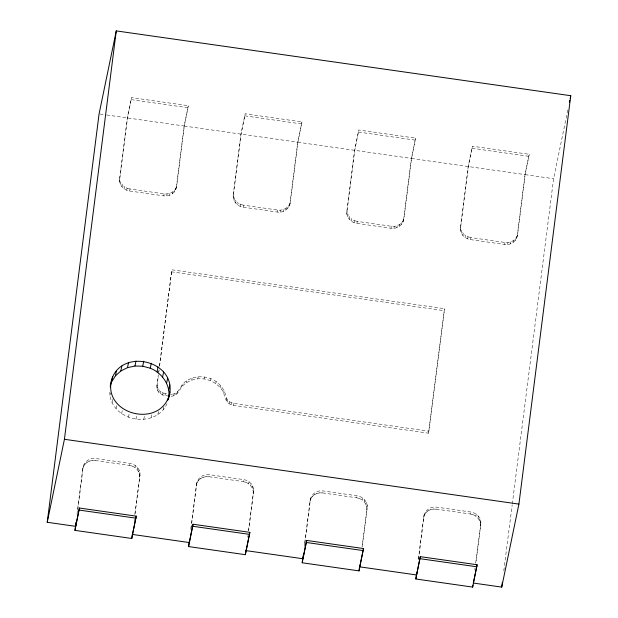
<?xml version="1.0" encoding="UTF-8"?>
<svg xmlns="http://www.w3.org/2000/svg" width="618" height="618" viewBox="0 0 618 618"><rect width="100%" height="100%" fill="white"/><g stroke="black" fill="none" stroke-linecap="round" stroke-linejoin="round"><path stroke-width="0.46" stroke-dasharray="3.09 2.32" d="M77.026 514.106L82.735 469.116C82.936 462.48 89.278 457.374 95.813 458.533L129.896 463.392C135.566 464.141 140.649 469.294 139.969 475.219L134.994 514.377M119.552 179.166L127.331 117.907L131.534 97.605L188.351 105.709L184.303 126.049L176.779 185.261C176.586 191.904 170.244 197.011 163.708 195.852L129.618 190.993C123.198 190.259 117.814 183.592 119.969 177.165L127.486 117.945L131.534 97.605M77.698 510.097L83.152 467.123M134.809 514.547L139.969 475.219M176.369 187.262L184.149 126.002L188.351 105.709M134.145 521.067L134.384 519.159M169.177 396.208L162.634 394.995L158.826 392.299L157.598 390.398L156.902 386.142L158.355 374.709M158.471 373.759L158.957 369.943M159.444 366.134L171.835 269.796L444.535 308.683L428.568 433.203L233.449 405.377C227.069 404.713 224.782 398.023 223.646 392.646C219.807 385.199 212.275 380.263 204.087 378.95C195.952 377.93 187.393 380.534 181.808 386.683C179.313 390.63 176.933 395.999 171.541 396.269L171.951 394.269C179.691 393.705 180.433 383.979 186.659 380.788C193.774 376.277 202.797 375.659 210.638 378.564C219.011 381.839 224.913 389.479 226.551 398.255C227.988 401.036 230.808 402.882 233.867 403.376L428.977 431.202M156.902 386.142L158.401 375.566M158.888 371.758L159.127 369.85M159.614 366.041L171.835 269.796M190.892 528.398L196.362 485.323C196.555 478.68 202.905 473.573 209.44 474.732L243.523 479.591C249.193 480.34 254.276 485.493 253.589 491.426L248.621 530.584M233.179 195.365L240.958 134.106L245.161 113.812L301.978 121.908L297.922 142.248L290.406 201.468C290.213 208.111 283.871 213.218 277.335 212.059L243.245 207.2C236.825 206.466 231.441 199.799 233.596 193.364L241.113 134.152L245.161 113.812M190.954 529.17L196.779 483.322M248.436 530.754L253.589 491.426M289.996 203.469L297.768 142.21L301.978 121.908M247.772 537.274L248.011 535.358M304.28 546.513L304.643 543.639M304.767 542.681L309.989 501.53C310.182 494.887 316.532 489.78 323.067 490.939L357.15 495.798C362.82 496.548 367.903 501.7 367.216 507.625L362.248 546.791M346.806 211.572L354.585 150.313L358.788 130.012L415.597 138.115L411.549 158.455L404.033 217.675C403.84 224.311 397.498 229.417 390.962 228.258L356.872 223.399C350.452 222.665 345.068 215.999 347.223 209.572L354.74 150.352L358.788 130.012M304.829 543.461L310.406 499.529M362.063 546.961L367.216 507.625M403.616 219.668L411.395 158.417L415.597 138.115M428.568 433.203L444.535 308.683M418.394 558.888L423.616 517.73C423.809 511.086 430.159 505.98 436.687 507.139L470.777 512.005C476.447 512.755 481.53 517.907 480.843 523.832L475.875 562.99M460.433 227.772L468.212 166.512L472.415 146.219L529.224 154.315L525.176 174.662L517.66 233.874C517.467 240.518 511.125 245.624 504.589 244.465L470.499 239.606C464.079 238.872 458.687 232.206 460.85 225.771L468.367 166.559L472.415 146.219M418.456 559.669L424.033 515.729M474.84 569.866L475.08 567.95M475.69 563.16L480.843 523.832M517.243 235.875L525.022 174.616L529.224 154.315M503.794 570.839L512.175 504.852M512.299 503.894L553.581 178.71L568.236 107.972M119.606 181.862L119.969 177.165M120.425 184.481L120.842 182.488L120.023 179.861M121.962 186.86L122.379 184.859L120.842 182.488M124.11 188.814L124.527 186.814L122.379 184.859M126.721 190.228L127.138 188.227L124.527 186.814M129.618 190.993L130.035 188.992L164.125 193.851C169.718 194.747 175.999 191.147 176.779 185.261M82.735 469.116L83.878 464.535M83.461 466.528L84.905 464.234L85.323 462.233M84.905 464.234L86.983 462.372L87.401 460.371M86.983 462.372L89.54 461.09L89.958 459.089M89.54 461.09L92.414 460.456L92.824 458.456M92.414 460.456L95.396 460.534L95.813 458.533M166.999 403.693C155.79 428.575 114.145 422.171 109.927 395.551L110.444 393.056M112.067 402.38L112.754 399.043M116.06 408.544L116.748 405.215M163.708 195.852L164.125 193.851M121.646 413.635L122.333 410.306M166.69 195.921L167.107 193.928M169.564 195.296L169.981 193.295M172.121 194.006L172.538 192.013M174.199 192.152L174.608 190.151M128.428 417.305L129.293 413.141M175.643 189.85L176.06 187.849M135.96 419.298L136.995 414.299M95.396 460.534L129.486 465.393L129.896 463.392M139.552 477.22C140.101 472.391 136.771 467.896 132.383 466.157L132.793 464.157M143.724 419.483L144.759 414.485M134.994 467.571L135.404 465.57M137.142 469.525L137.551 467.525M138.679 471.897L139.089 469.896M156.941 388.305L157.312 384.141M151.186 417.845L152.221 412.847M139.498 474.524L139.915 472.523M157.598 390.398L158.015 388.398L157.358 386.304M158.826 392.299L159.243 390.298L158.015 388.398M160.549 393.867L160.958 391.866L159.243 390.298M157.837 414.5L158.872 409.502M162.634 394.995L163.052 392.994L160.958 391.866M164.952 395.605L165.369 393.604L167.903 393.967M163.229 409.672L164.094 405.508M173.812 395.783L174.23 393.782M175.844 394.771L176.261 392.778M177.505 393.318L177.922 391.318M181.808 386.683L182.225 384.682M186.242 382.789L186.659 380.788M191.688 380.101L192.098 378.1M233.233 198.061L233.596 193.364M234.052 200.688L234.469 198.687L233.643 196.06M197.768 378.788L198.185 376.795M235.589 203.059L236.006 201.059L234.469 198.687M237.737 205.021L238.154 203.021L236.006 201.059M204.087 378.95L204.504 376.949M240.348 206.427L240.765 204.427L238.154 203.021M243.245 207.2L243.662 205.199L277.752 210.058C283.345 210.947 289.626 207.354 290.406 201.468M210.22 380.564L210.638 378.564M215.759 383.531L216.176 381.53M196.362 485.323L197.505 480.734M197.088 482.735L198.532 480.433L198.95 478.432M198.532 480.433L200.611 478.579L201.02 476.578M220.332 387.648L220.75 385.647M200.611 478.579L203.167 477.289L203.585 475.288M203.167 477.289L206.041 476.663L206.451 474.663M223.646 392.646L224.056 390.646M206.041 476.663L209.023 476.733L209.44 474.732M226.142 400.255L226.551 398.255M227.378 402.125L227.787 400.124M229.085 403.662L229.502 401.661M231.155 404.775L231.572 402.774M233.449 405.377L233.867 403.376M277.335 212.059L277.752 210.058M280.317 212.129L280.734 210.128M283.191 211.503L283.6 209.502M285.748 210.213L286.165 208.212M287.826 208.359L288.235 206.358M289.27 206.057L289.688 204.056M209.023 476.733L243.113 481.592L243.523 479.591M253.179 493.427C253.728 488.591 250.398 484.103 246.01 482.364L246.42 480.364M248.621 483.77L249.031 481.77M250.769 485.733L251.178 483.732M252.306 488.104L252.716 486.103M253.125 490.731L253.542 488.73M346.86 214.268L347.223 209.572M347.679 216.895L348.096 214.894L347.27 212.268M349.216 219.266L349.634 217.266L348.096 214.894M351.364 221.221L351.781 219.22L349.634 217.266M353.975 222.634L354.392 220.634L351.781 219.22M356.872 223.399L357.289 221.399L391.372 226.265C396.972 227.154 403.253 223.554 404.033 217.675M309.989 501.53L311.124 496.942M310.715 498.942L312.16 496.64L312.577 494.639M312.16 496.64L314.238 494.779L314.647 492.785M314.238 494.779L316.795 493.496L317.212 491.495M316.795 493.496L319.668 492.863L320.078 490.87M319.668 492.863L322.65 492.94L323.067 490.939M390.962 228.258L391.372 226.265M393.944 228.336L394.361 226.335M396.818 227.702L397.227 225.701M399.375 226.42L399.792 224.419M401.453 224.558L401.862 222.557M402.897 222.256L403.315 220.263M322.65 492.94L356.74 497.799L357.15 495.798M366.806 509.626C367.347 504.798 364.025 500.302 359.637 498.564L360.047 496.563M362.248 499.977L362.658 497.977M364.396 501.932L364.805 499.931M365.933 504.303L366.343 502.31M366.752 506.93L367.169 504.929M460.487 230.468L460.85 225.771M461.306 233.094L461.723 231.093L460.897 228.475M462.843 235.466L463.261 233.465L461.723 231.093M464.991 237.428L465.408 235.427L463.261 233.465M467.602 238.834L468.019 236.833L465.408 235.427M470.499 239.606L470.916 237.606L504.999 242.465C510.599 243.353 516.872 239.761 517.66 233.874M423.616 517.73L424.751 513.141M424.342 515.142L425.787 512.84L426.204 510.847M425.787 512.84L427.865 510.986L428.274 508.985M427.865 510.986L430.422 509.695L430.839 507.702M430.422 509.695L433.288 509.07L433.705 507.069M433.288 509.07L436.277 509.139L436.687 507.139M504.589 244.465L504.999 242.465M507.571 244.535L507.988 242.534M510.445 243.909L510.854 241.908M513.002 242.619L513.419 240.618M515.072 240.765L515.489 238.764M516.524 238.463L516.934 236.462M436.277 509.139L470.368 514.006L470.777 512.005M480.433 525.833C480.974 520.997 477.652 516.509 473.264 514.771L473.674 512.77M475.868 516.177L476.285 514.184M478.015 518.139L478.432 516.138M479.553 520.51L479.97 518.51M480.379 523.137L480.796 521.136M170.375 394.23L171.951 394.269M131.279 99.645L188.088 107.748M244.906 115.852L301.715 123.955M358.525 132.051L415.342 140.155M472.152 148.258L528.969 156.362M100.031 114.029L105.709 114.84M106.659 114.979L184.149 126.002M184.303 126.049L297.768 142.21M297.922 142.248L411.395 158.417M411.549 158.455L525.022 174.616M525.176 174.662L553.581 178.71M171.418 271.796L444.118 310.684M468.019 236.833L470.916 237.606M354.392 220.634L357.289 221.399M240.765 204.427L243.662 205.199M127.138 188.227L130.035 188.992M163.052 392.994L165.369 393.604M470.368 514.006L473.264 514.771M356.74 497.799L359.637 498.564M243.113 481.592L246.01 482.364M129.486 465.393L132.383 466.157M109.857 392.044L109.927 395.551"/><path stroke-width="0.93" d="M75.929 522.72L74.963 530.375L131.773 538.479L136.238 516.138L79.421 508.035L75.635 526.335L47.231 522.287L99.081 113.897L116.269 30.9L570.769 95.713L518.919 504.103L501.731 587.1L473.326 583.052L477.111 564.752L420.302 556.648L416.509 574.949L359.699 566.845L363.492 548.545L306.675 540.441L302.89 558.742L246.072 550.638M47.231 522.287L64.419 439.29L116.269 30.9M75.635 526.335L76.122 522.519M74.963 530.375L79.421 508.035M131.773 538.479L132.26 534.647M132.445 534.439L189.262 542.542L193.048 524.242L249.865 532.345L245.4 554.686L188.59 546.582L189.193 541.793M188.59 546.582L193.048 524.242M245.4 554.686L246.01 549.896M363.492 548.545L359.027 570.885L302.21 562.782L302.944 557.042M302.89 558.742L303.492 553.967M302.21 562.782L306.675 540.441M359.027 570.885L359.637 566.103M477.111 564.752L472.654 587.092L415.837 578.989L416.571 573.249M416.509 574.949L416.756 573.04M415.837 578.989L420.302 556.648M472.654 587.092L472.894 585.176M501.731 587.1L502.341 582.318M110.305 386.041C115.087 344.296 182.472 359.83 168.173 399.491M110.259 386.86L112.708 376.81M111.673 381.816L115.435 375.829L116.47 370.831M115.435 375.829L120.827 371.001L121.862 366.003M120.827 371.001L127.478 367.656L128.513 362.658M127.478 367.656L134.94 366.018L135.975 361.02M134.94 366.018L142.704 366.211L143.739 361.206M168.876 396.965C170.298 384.404 161.653 372.724 150.236 368.204L151.271 363.206M157.026 371.874L158.061 366.868M162.604 376.965L163.639 371.959M132.638 533.519L136.238 516.138M166.605 383.129L167.64 378.131M168.745 389.95L169.78 384.952M167.687 400.364L169.911 391.966M246.265 549.726L249.865 532.345M569.402 102.318L569.796 100.433M570.19 98.548L570.769 95.713M168.034 398.695C155.713 426.659 107.169 414.238 110.823 383.539M64.419 439.29L518.919 504.103M79.166 510.082L135.975 518.178M192.793 526.281L249.602 534.385M306.42 542.488L363.229 550.592M420.039 558.687L476.857 566.791M142.704 366.211L150.236 368.204"/></g></svg>
